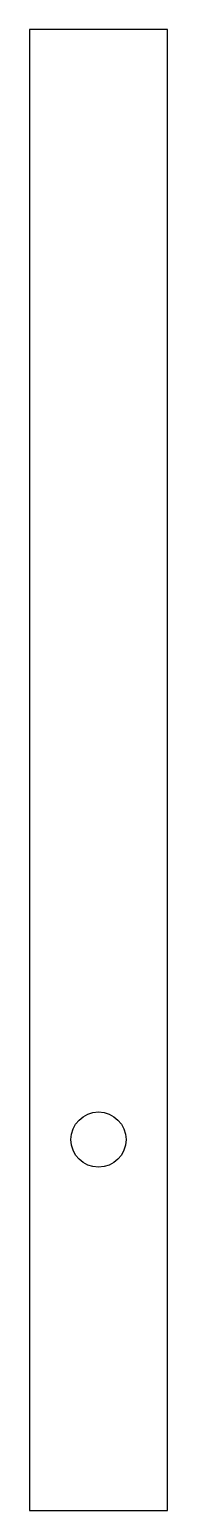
# Model space of a CAD drawing. Header units: millimetres. Extents: x -213 to -208, y -6.3 to 47.4.
import ezdxf

# ---------------------------------------------------------------- set-up
doc = ezdxf.new("R2010")
doc.units = ezdxf.units.MM

msp = doc.modelspace()

# ---------------------------------------------------------------- linework, layer by layer
msp.add_lwpolyline([(-213, -6.264), (-208, -6.264), (-208, 47.364), (-213, 47.364)], close=True)
msp.add_circle((-210.5, 7.165), 1)

doc.saveas('drawing.dxf')
